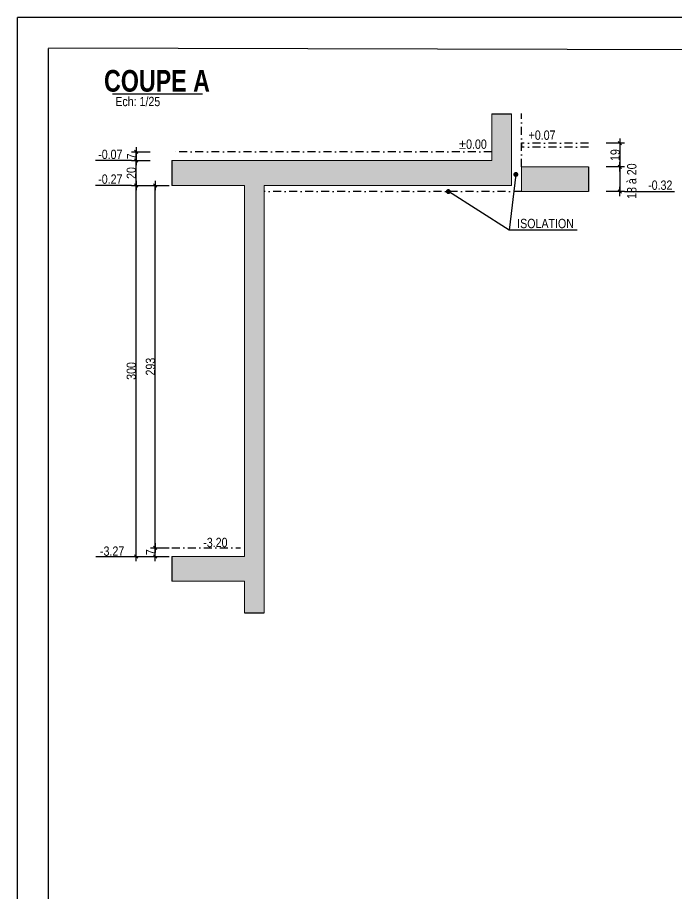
# Model space of a CAD drawing. Header units: centimetres. Extents: x 13865 to 22908, y -23237 to -19037.
# Drawn here: x 14000 to 15065, y -20453 to -19037 of the extents above; entities that cross this region are included whole.
import ezdxf
from ezdxf.enums import TextEntityAlignment as Align

# ---------------------------------------------------------------- set-up
doc = ezdxf.new("R2010")
doc.units = ezdxf.units.CM
doc.header["$LTSCALE"] = 25.4
doc.header["$PDMODE"] = 1
doc.header["$PDSIZE"] = -2
doc.linetypes.add('TIRETPTX2', pattern=[50.8, 25.4, -12.7, 0, -12.7])
for name, color, linetype in [('01_cote_gen', 4, 'Continuous'), ('01_linteaux', 2, 'Continuous'), ('01_poch_BN', 9, 'Continuous'), ('01_texte', 230, 'Continuous'), ('AA_COTES', 2, 'Continuous')]:
    doc.layers.add(name, color=color, linetype=linetype)
doc.layers.add('01_murs_coup', color=5, linetype='Continuous', lineweight=60)
doc.styles.add('ARIAL NA', font='ARIALN.TTF')
doc.styles.add('impact', font='impact.ttf')
doc.styles.add('STYLE2', font='ARIALN.TTF')
doc.dimstyles.new('JB25', dxfattribs={"dimscale": 0.1, "dimtxt": 150, "dimasz": 15, "dimexe": 0.1, "dimexo": 0.1, "dimgap": 0.09, "dimtad": 1, "dimdec": 1, "dimlfac": 0.5, "dimdsep": 46, "dimtxsty": 'STYLE2', "dimblk1": 'BOND_G', "dimblk2": 'BOND_D', "dimsah": 1, "dimcen": 1.5, "dimdle": 0.01, "dimse1": 1, "dimse2": 1, "dimclrd": 4, "dimclre": 2, "dimclrt": 6, "dimazin": 2, "dimtfac": 2.333333, "dimtdec": 1, "dimtix": 1, "dimtmove": 2, "dimatfit": 3, "dimldrblk": 'BOND_G', "dimfxl": 1, "dimtolj": 1, "dimtzin": 0, "dimarcsym": 0})

# ---------------------------------------------------------------- blocks, each defined once
blk = doc.blocks.new('BOND_G')
at = {"layer": 'AA_COTES', "color": 0}
for p, q in [((0, -5), (0, 15)), ((5, 0), (-5, 0)), ((1.77, 1.77), (-1.77, -1.77))]:
    blk.add_line(p, q, dxfattribs=at)
blk = doc.blocks.new('BOND_D')
at = {"layer": 'AA_COTES', "color": 0}
for p, q in [((5, 0), (-5, 0)), ((-1.77, -1.77), (1.77, 1.77)), ((0, 5), (0, -15))]:
    blk.add_line(p, q, dxfattribs=at)
blk = doc.blocks.new('*D659')
at = {"layer": '01_cote_gen', "color": 4, "lineweight": -2, "ltscale": 200, "transparency": 16777216}
blk.add_line((14222.9, -19906.7), (14222.9, -19895.7), dxfattribs=at)
at = {"layer": 'Defpoints', "color": 0, "ltscale": 200, "transparency": 16777216}
for p in [(14221.9, -19894.2), (14222.9, -19894.2), (14221.9, -19908.2)]:
    blk.add_point(p, dxfattribs=at)
at = {"layer": '01_cote_gen', "color": 4, "lineweight": -2, "ltscale": 200, "transparency": 16777216, "xscale": 1.5, "yscale": 1.5, "zscale": 1.5}
for name, p, rotation in [('BOND_D', (14222.9, -19894.2), 90), ('BOND_G', (14222.9, -19908.2), 270)]:
    blk.add_blockref(name, p, dxfattribs=dict(at, rotation=rotation))
at = {"layer": '01_cote_gen', "color": 6, "ltscale": 200, "transparency": 16777216, "insert": (14215.4, -19901.2), "char_height": 15, "attachment_point": 5, "rotation": 90, "style": 'STYLE2'}
blk.add_mtext('\\A1;7', dxfattribs=at)
blk = doc.blocks.new('*D660')
at = {"layer": '01_cote_gen', "color": 4, "lineweight": -2, "ltscale": 0.1, "transparency": 16777216}
blk.add_line((14192, -19906.7), (14192, -19309.7), dxfattribs=at)
at = {"layer": 'Defpoints', "color": 0, "ltscale": 0.1, "transparency": 16777216}
for p in [(14192, -19308.2), (14268.5, -19308.2), (14282.5, -19908.2)]:
    blk.add_point(p, dxfattribs=at)
at = {"layer": '01_cote_gen', "color": 4, "lineweight": -2, "ltscale": 0.1, "transparency": 16777216, "xscale": 1.5, "yscale": 1.5, "zscale": 1.5}
for name, p, rotation in [('BOND_D', (14192, -19308.2), 90), ('BOND_G', (14192, -19908.2), 270)]:
    blk.add_blockref(name, p, dxfattribs=dict(at, rotation=rotation))
at = {"layer": '01_cote_gen', "color": 6, "ltscale": 0.1, "transparency": 16777216, "insert": (14184.3, -19608.2), "char_height": 15, "attachment_point": 5, "rotation": 90, "style": 'STYLE2'}
blk.add_mtext('\\A1;300', dxfattribs=at)
blk = doc.blocks.new('*D661')
at = {"layer": '01_cote_gen', "color": 4, "lineweight": -2, "transparency": 16777216}
blk.add_line((14192, -19306.7), (14192, -19269.7), dxfattribs=at)
at = {"layer": 'Defpoints', "color": 0, "transparency": 16777216}
for p in [(14192, -19268.2), (14278.6, -19268.2), (14278.6, -19308.2)]:
    blk.add_point(p, dxfattribs=at)
at = {"layer": '01_cote_gen', "color": 4, "lineweight": -2, "transparency": 16777216, "xscale": 1.5, "yscale": 1.5, "zscale": 1.5}
for name, p, rotation in [('BOND_D', (14192, -19268.2), 90), ('BOND_G', (14192, -19308.2), 270)]:
    blk.add_blockref(name, p, dxfattribs=dict(at, rotation=rotation))
at = {"layer": '01_cote_gen', "color": 6, "transparency": 16777216, "insert": (14184.3, -19288.2), "char_height": 15, "attachment_point": 5, "rotation": 90, "style": 'STYLE2'}
blk.add_mtext('\\A1;20', dxfattribs=at)
blk = doc.blocks.new('*D662')
at = {"layer": '01_cote_gen', "color": 4, "lineweight": -2, "transparency": 16777216}
blk.add_line((14192, -19266.7), (14192, -19255.7), dxfattribs=at)
at = {"layer": 'Defpoints', "color": 0, "transparency": 16777216}
for p in [(14192, -19254.2), (14300.6, -19254.2), (14300.6, -19268.2)]:
    blk.add_point(p, dxfattribs=at)
at = {"layer": '01_cote_gen', "color": 4, "lineweight": -2, "transparency": 16777216, "xscale": 1.5, "yscale": 1.5, "zscale": 1.5}
for name, p, rotation in [('BOND_D', (14192, -19254.2), 90), ('BOND_G', (14192, -19268.2), 270)]:
    blk.add_blockref(name, p, dxfattribs=dict(at, rotation=rotation))
at = {"layer": '01_cote_gen', "color": 6, "transparency": 16777216, "insert": (14184.5, -19261.2), "char_height": 15, "attachment_point": 5, "rotation": 90, "style": 'STYLE2'}
blk.add_mtext('\\A1;7', dxfattribs=at)
blk = doc.blocks.new('*D663')
at = {"layer": '01_cote_gen', "color": 4, "lineweight": -2, "transparency": 16777216}
blk.add_line((14222.9, -19892.7), (14222.9, -19309.7), dxfattribs=at)
at = {"layer": 'Defpoints', "color": 0, "transparency": 16777216}
for p in [(14222.9, -19308.2), (14249.7, -19308.2), (14245.4, -19894.2)]:
    blk.add_point(p, dxfattribs=at)
at = {"layer": '01_cote_gen', "color": 4, "lineweight": -2, "transparency": 16777216, "xscale": 1.5, "yscale": 1.5, "zscale": 1.5}
for name, p, rotation in [('BOND_D', (14222.9, -19308.2), 90), ('BOND_G', (14222.9, -19894.2), 270)]:
    blk.add_blockref(name, p, dxfattribs=dict(at, rotation=rotation))
at = {"layer": '01_cote_gen', "color": 6, "transparency": 16777216, "insert": (14215.2, -19601.2), "char_height": 15, "attachment_point": 5, "rotation": 90, "style": 'STYLE2'}
blk.add_mtext('\\A1;293', dxfattribs=at)
blk = doc.blocks.new('*D664')
at = {"layer": '01_cote_gen', "color": 4, "lineweight": -2, "transparency": 16777216}
blk.add_line((14973.9, -19241.7), (14973.9, -19276.7), dxfattribs=at)
at = {"layer": 'Defpoints', "color": 0, "transparency": 16777216}
for p in [(14923, -19240.2), (14923, -19278.2), (14973.9, -19278.2)]:
    blk.add_point(p, dxfattribs=at)
at = {"layer": '01_cote_gen', "color": 4, "lineweight": -2, "transparency": 16777216, "xscale": 1.5, "yscale": 1.5, "zscale": 1.5}
for name, p, rotation in [('BOND_G', (14973.9, -19240.2), 90), ('BOND_D', (14973.9, -19278.2), 270)]:
    blk.add_blockref(name, p, dxfattribs=dict(at, rotation=rotation))
at = {"layer": '01_cote_gen', "color": 6, "transparency": 16777216, "insert": (14966.2, -19259.2), "char_height": 15, "attachment_point": 5, "rotation": 90, "style": 'STYLE2'}
blk.add_mtext('\\A1;19', dxfattribs=at)

msp = doc.modelspace()

# ---------------------------------------------------------------- hatches: boundary and pattern name
at = {"layer": '01_poch_BN'}
h = msp.add_hatch(color=256, dxfattribs=at)
h.dxf.hatch_style = 1
h.paths.add_polyline_path([(14798.89, -19192.49), (14766.89, -19192.49), (14766.89, -19268.18), (14249.71, -19268.18), (14249.71, -19308.18), (14366.89, -19308.18), (14366.89, -19908.18), (14249.71, -19908.18), (14249.71, -19948.18), (14366.89, -19948.18), (14366.89, -19999.14), (14398.89, -19999.14), (14398.89, -19308.18), (14798.89, -19308.18)])
h.paths.add_polyline_path([(14922.99, -19278.18), (14814.89, -19278.18), (14814.89, -19318.18), (14922.99, -19318.18)])

# ---------------------------------------------------------------- linework, layer by layer
at = {"layer": '01_cote_gen'}
for p in [(14000.35, -23236.88), (22907.91, -19036.88)]:
    msp.add_line(p, (14000.35, -19036.88), dxfattribs=at)
at = {"layer": '01_cote_gen', "color": 4}
msp.add_line((14973.86, -19279.68), (14973.86, -19316.68), dxfattribs=at)
at = {"layer": '01_linteaux', "linetype": 'TIRETPTX2', "ltscale": 0.02}
for p, q in [((14814.89, -19278.18), (14814.89, -19192.08)), ((14922.99, -19240.18), (14814.89, -19240.18)), ((14814.89, -19240.18), (14814.89, -19246.18)), ((14766.89, -19254.18), (14249.71, -19254.18)), ((14922.99, -19246.18), (14814.89, -19246.18)), ((14814.89, -19318.18), (14398.89, -19318.18)), ((14249.71, -19894.18), (14360.89, -19894.18))]:
    msp.add_line(p, q, dxfattribs=at)
at = {"layer": '01_murs_coup', "linetype": 'Continuous', "lineweight": 5}
for p, q in [((14766.89, -19268.18), (14766.89, -19192.49)), ((14798.89, -19308.18), (14798.89, -19192.49)), ((14766.89, -19268.18), (14249.71, -19268.18)), ((14922.99, -19278.18), (14814.89, -19278.18)), ((14814.89, -19318.18), (14814.89, -19278.18)), ((14366.89, -19308.18), (14249.71, -19308.18)), ((14366.89, -19908.18), (14366.89, -19308.18)), ((14798.89, -19308.18), (14398.89, -19308.18)), ((14398.89, -19999.14), (14398.89, -19308.18)), ((14814.89, -19318.18), (14922.99, -19318.18)), ((14249.71, -19908.18), (14366.89, -19908.18)), ((14249.71, -19948.18), (14366.89, -19948.18)), ((14366.89, -19999.14), (14366.89, -19948.18))]:
    msp.add_line(p, q, dxfattribs=at)
at = {"layer": '01_poch_BN'}
for p, q in [((14766.89, -19192.49), (14798.89, -19192.49)), ((14249.71, -19268.18), (14249.71, -19308.18)), ((14922.99, -19278.18), (14922.99, -19318.18)), ((14249.71, -19908.18), (14249.71, -19948.18)), ((14366.89, -19999.14), (14398.89, -19999.14))]:
    msp.add_line(p, q, dxfattribs=at)
at = {"layer": '01_texte'}
for p, q in [((22857.91, -19110.66), (14050.35, -19086.45)), ((14050.35, -23186.88), (14050.35, -19086.88)), ((14153.9, -19160.31), (14299.5, -19160.31)), ((14184.47, -19268.18), (14126.14, -19268.18)), ((14805.67, -19290.52), (14795.1, -19380.54)), ((14184.47, -19308.18), (14126.14, -19308.18)), ((14795.1, -19380.54), (14696.62, -19318.18)), ((14981.36, -19318.18), (15062.11, -19318.18)), ((14904.51, -19380.54), (14795.1, -19380.54)), ((14126.89, -19908.18), (14184.47, -19908.18))]:
    msp.add_line(p, q, dxfattribs=at)
at = {"layer": '01_texte', "const_width": 4}
for points in [[(14803.67, -19290.52, 1), (14807.67, -19290.52, 1)], [(14694.62, -19318.18, 1), (14698.62, -19318.18, 1)]]:
    msp.add_lwpolyline(points, format="xyb", close=True, dxfattribs=at)

# ---------------------------------------------------------------- block references
at = {"layer": '01_cote_gen', "color": 4, "xscale": 1.5, "yscale": 1.5, "zscale": 1.5}
for name, p, rotation in [('BOND_G', (14973.86, -19278.18), 90), ('BOND_D', (14973.86, -19318.18), 270)]:
    msp.add_blockref(name, p, dxfattribs=dict(at, rotation=rotation))

# ---------------------------------------------------------------- texts
at = {"layer": '01_cote_gen', "color": 6, "style": 'STYLE2'}
msp.add_text('18 à 20', height=15, rotation=90, dxfattribs=at).set_placement((15000.47, -19330.02))
at = {"layer": '01_texte', "style": 'impact'}
msp.add_text('COUPE A', height=35, dxfattribs=at).set_placement((14225.71, -19139.21), align=Align.MIDDLE)
at = {"layer": '01_texte'}
for s, style, p in [('Ech: 1/25', 'STYLE2', (14158.38, -19180.09)), ('+0.07', 'ARIAL NA', (14826.28, -19234.49)), ('%%P0.00', 'ARIAL NA', (14713.77, -19249.1)), ('-0.07', 'ARIAL NA', (14130.74, -19265.56)), ('-0.27', 'ARIAL NA', (14130.74, -19305.56)), ('-0.32', 'ARIAL NA', (15019.46, -19315.4)), ('ISOLATION', 'ARIAL NA', (14807.81, -19377.34)), ('-3.20', 'ARIAL NA', (14300.52, -19892.87)), ('-3.27', 'ARIAL NA', (14133.65, -19906.87))]:
    msp.add_text(s, height=15, dxfattribs=dict(at, style=style)).set_placement(p)

# ---------------------------------------------------------------- dimensions: what is measured, and where the dimension line sits
at = {"layer": '01_cote_gen'}
for base, p1, p2, picture, middle in [((14973.86, -19278.18), (14922.99, -19240.18), (14922.99, -19278.18), '*D664', (14966.19, -19259.18)), ((14191.97, -19254.18), (14300.58, -19268.18), (14300.58, -19254.18), '*D662', (14184.46, -19261.18)), ((14191.97, -19268.18), (14278.61, -19308.18), (14278.61, -19268.18), '*D661', (14184.3, -19288.18)), ((14222.89, -19308.18), (14245.39, -19894.18), (14249.71, -19308.18), '*D663', (14215.22, -19601.18))]:
    dim = msp.add_linear_dim(base=base, p1=p1, p2=p2, angle=90, dimstyle='JB25', dxfattribs=at)
    dim.commit()
    dim.dimension.update_dxf_attribs({"geometry": picture, "text_midpoint": middle})
at = {"layer": '01_cote_gen', "ltscale": 0.1}
dim = msp.add_linear_dim(base=(14191.97, -19308.18), p1=(14282.53, -19908.18), p2=(14268.53, -19308.18), angle=90, dimstyle='JB25', dxfattribs=at)
dim.commit()
dim.dimension.update_dxf_attribs({"geometry": '*D660', "text_midpoint": (14184.3, -19608.18)})
at = {"layer": '01_cote_gen', "ltscale": 200}
dim = msp.add_linear_dim(base=(14222.89, -19894.18), p1=(14221.91, -19908.18), p2=(14221.91, -19894.18), angle=90, dimstyle='JB25', dxfattribs=at)
dim.commit()
dim.dimension.update_dxf_attribs({"geometry": '*D659', "text_midpoint": (14215.38, -19901.18)})

doc.saveas('drawing.dxf')
